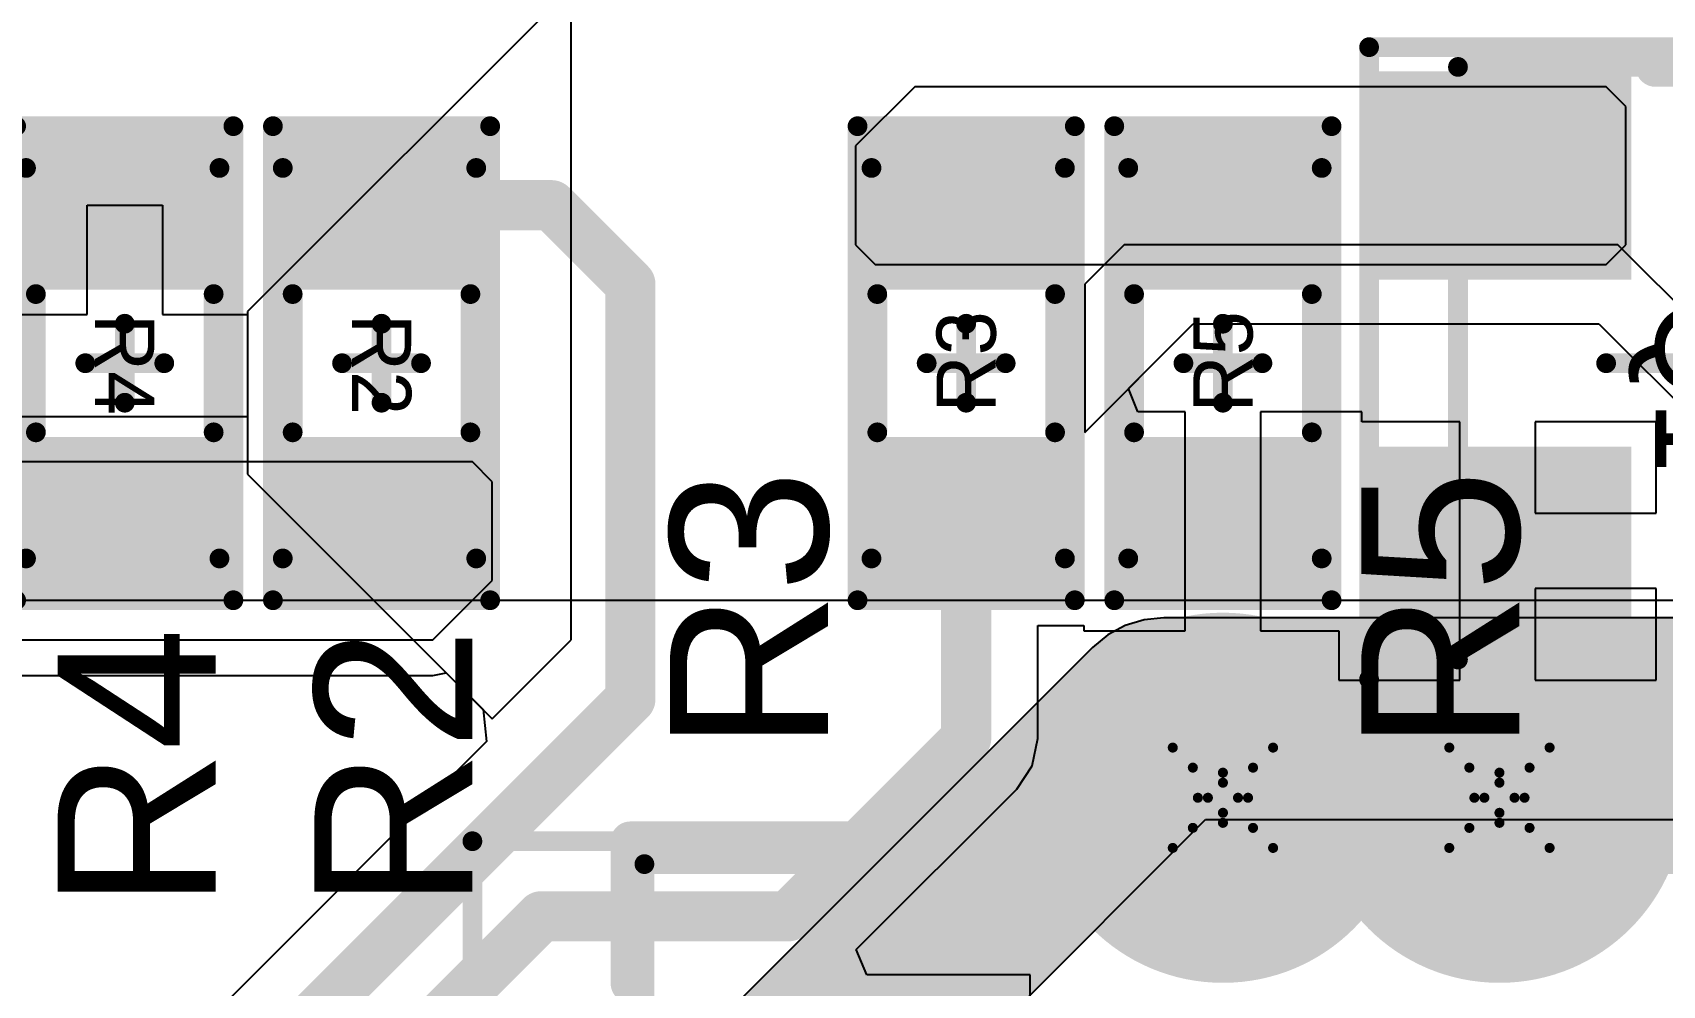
# Model space of a CAD drawing. Header units: millimetres. Extents: x -0.2 to 11.1, y -5.4 to 4.7.
# Drawn here: x 2.0934 to 2.4183, y 2.2972 to 2.4872 of the extents above; entities that cross this region are included whole.
import ezdxf

# ---------------------------------------------------------------- set-up
doc = ezdxf.new("R2010")
doc.units = ezdxf.units.MM
doc.header["$MEASUREMENT"] = 0
for name, color, linetype in [('BottomLayer', 5, 'Continuous'), ('DrillDrawing', 1, 'Continuous'), ('InternalPlane1', 76, 'Continuous'), ('InternalPlane2', 16, 'Continuous'), ('Mechanical1', 6, 'Continuous'), ('Mechanical3', 76, 'Continuous'), ('Mechanical5', 56, 'Continuous'), ('TopLayer', 1, 'Continuous'), ('TopOverlay', 2, 'Continuous'), ('TopPaste', 8, 'Continuous'), ('TopSolder', 216, 'Continuous'), ('ViaHoleLayer', 16, 'Continuous')]:
    doc.layers.add(name, color=color, linetype=linetype)
doc.styles.add('Arial', font='arial.ttf', dxfattribs={"height": 0.2})

# ---------------------------------------------------------------- blocks, each defined once
blk = doc.blocks.new('R0603_51')
at = {"layer": 'TopLayer'}
for points in [[(-0.0196889, -0.01771655), (-0.0433109, -0.01771655), (-0.0433109, 0.01771655), (-0.0196889, 0.01771655)], [(0.0196891, 0.01771655), (0.0433111, 0.01771655), (0.0433111, -0.01771655), (0.0196891, -0.01771655)]]:
    blk.add_hatch(color=1, dxfattribs=at).paths.add_polyline_path(points)
at = {"layer": 'TopPaste'}
for points in [[(-0.0146889, -0.02271655), (-0.0483109, -0.02271655), (-0.0483109, 0.02271655), (-0.0146889, 0.02271655)], [(0.0146891, 0.02271655), (0.0483111, 0.02271655), (0.0483111, -0.02271655), (0.0146891, -0.02271655)]]:
    blk.add_hatch(color=8, dxfattribs=at).paths.add_polyline_path(points)
at = {"layer": 'TopSolder'}
for points in [[(-0.0177204, -0.01968505), (-0.0452794, -0.01968505), (-0.0452794, 0.01968505), (-0.0177204, 0.01968505)], [(0.0177206, 0.01968505), (0.0452796, 0.01968505), (0.0452796, -0.01968505), (0.0177206, -0.01968505)]]:
    blk.add_hatch(color=216, dxfattribs=at).paths.add_polyline_path(points)
at = {"layer": 'Mechanical1', "const_width": 0.003937}
for points in [[(-0.0389172, 0.0188754), (0.0389172, 0.0188754)], [(-0.0389172, 0.0188754), (-0.0389172, -0.019685)], [(0.0389172, 0.0188754), (0.0389172, -0.019685)], [(-0.0389172, -0.019685), (0.0389172, -0.019685)]]:
    blk.add_lwpolyline(points, dxfattribs=at)
at = {"layer": 'Mechanical1', "const_width": 0.0019685}
for points in [[(-0.0399014, 0.0188754, 1), (-0.037933, 0.0188754, 1)], [(-0.0399014, 0.0188754, 1), (-0.037933, 0.0188754, 1)], [(0.037933, 0.0188754, 1), (0.0399014, 0.0188754, 1)], [(0.037933, 0.0188754, 1), (0.0399014, 0.0188754, 1)], [(-0.0399014, -0.019685, 1), (-0.037933, -0.019685, 1)], [(-0.0399014, -0.019685, 1), (-0.037933, -0.019685, 1)], [(0.037933, -0.019685, 1), (0.0399014, -0.019685, 1)], [(0.037933, -0.019685, 1), (0.0399014, -0.019685, 1)]]:
    blk.add_lwpolyline(points, format="xyb", close=True, dxfattribs=at)
at = {"layer": 'Mechanical3', "const_width": 0.003937}
for points in [[(-0.0472441, 0.0216535), (-0.0472441, -0.0216535)], [(-0.0472441, 0.0216535), (0.0472441, 0.0216535)], [(0.0472441, 0.0216535), (0.0472441, -0.0216535)], [(0, 0.007874), (0, -0.007874)], [(-0.007874, 0), (0.007874, 0)], [(-0.0472441, -0.0216535), (0.0472441, -0.0216535)]]:
    blk.add_lwpolyline(points, dxfattribs=at)
at = {"layer": 'Mechanical3', "const_width": 0.0019685}
for points in [[(-0.0482283, 0.0216535, 1), (-0.0462599, 0.0216535, 1)], [(-0.0482283, 0.0216535, 1), (-0.0462599, 0.0216535, 1)], [(0.0462599, 0.0216535, 1), (0.0482283, 0.0216535, 1)], [(0.0462599, 0.0216535, 1), (0.0482283, 0.0216535, 1)], [(-0.0009842, 0.007874, 1), (0.0009842, 0.007874, 1)], [(-0.0088582, 0, 1), (-0.0068898, 0, 1)], [(0.0068898, 0, 1), (0.0088582, 0, 1)], [(-0.0009842, -0.007874, 1), (0.0009842, -0.007874, 1)], [(-0.0482283, -0.0216535, 1), (-0.0462599, -0.0216535, 1)], [(-0.0482283, -0.0216535, 1), (-0.0462599, -0.0216535, 1)], [(0.0462599, -0.0216535, 1), (0.0482283, -0.0216535, 1)], [(0.0462599, -0.0216535, 1), (0.0482283, -0.0216535, 1)]]:
    blk.add_lwpolyline(points, format="xyb", close=True, dxfattribs=at)
at = {"layer": 'Mechanical5', "const_width": 0.003937}
for points in [[(-0.0472441, 0.0216535), (-0.0472441, -0.0216535)], [(-0.0472441, 0.0216535), (0.0472441, 0.0216535)], [(0.0472441, 0.0216535), (0.0472441, -0.0216535)], [(-0.0472441, -0.0216535), (0.0472441, -0.0216535)]]:
    blk.add_lwpolyline(points, dxfattribs=at)
at = {"layer": 'Mechanical5', "const_width": 0.0019685}
for points in [[(-0.0482283, 0.0216535, 1), (-0.0462599, 0.0216535, 1)], [(-0.0482283, 0.0216535, 1), (-0.0462599, 0.0216535, 1)], [(0.0462599, 0.0216535, 1), (0.0482283, 0.0216535, 1)], [(0.0462599, 0.0216535, 1), (0.0482283, 0.0216535, 1)], [(-0.0482283, -0.0216535, 1), (-0.0462599, -0.0216535, 1)], [(-0.0482283, -0.0216535, 1), (-0.0462599, -0.0216535, 1)], [(0.0462599, -0.0216535, 1), (0.0482283, -0.0216535, 1)], [(0.0462599, -0.0216535, 1), (0.0482283, -0.0216535, 1)]]:
    blk.add_lwpolyline(points, format="xyb", close=True, dxfattribs=at)
at = {"layer": 'TopOverlay', "const_width": 0.003937}
for points in [[(-0.0137795, 0.0177165), (0.0137795, 0.0177165)], [(-0.0137795, -0.0177165), (0.0137795, -0.0177165)]]:
    blk.add_lwpolyline(points, dxfattribs=at)
at = {"layer": 'TopOverlay', "const_width": 0.0019685}
for points in [[(-0.0147637, 0.0177165, 1), (-0.0127953, 0.0177165, 1)], [(0.0127953, 0.0177165, 1), (0.0147637, 0.0177165, 1)], [(-0.0147637, -0.0177165, 1), (-0.0127953, -0.0177165, 1)], [(0.0127953, -0.0177165, 1), (0.0147637, -0.0177165, 1)]]:
    blk.add_lwpolyline(points, format="xyb", close=True, dxfattribs=at)
at = {"layer": 'Mechanical5'}
blk.add_text('R5', height=0.011811, dxfattribs=at).set_placement((-0.0098395, -0.0059035))
blk = doc.blocks.new('R0603_52')
at = {"layer": 'TopLayer'}
for points in [[(-0.0196889, -0.01771655), (-0.0433109, -0.01771655), (-0.0433109, 0.01771655), (-0.0196889, 0.01771655)], [(0.0196891, 0.01771655), (0.0433111, 0.01771655), (0.0433111, -0.01771655), (0.0196891, -0.01771655)]]:
    blk.add_hatch(color=1, dxfattribs=at).paths.add_polyline_path(points)
at = {"layer": 'TopPaste'}
for points in [[(-0.0146889, -0.02271655), (-0.0483109, -0.02271655), (-0.0483109, 0.02271655), (-0.0146889, 0.02271655)], [(0.0146891, 0.02271655), (0.0483111, 0.02271655), (0.0483111, -0.02271655), (0.0146891, -0.02271655)]]:
    blk.add_hatch(color=8, dxfattribs=at).paths.add_polyline_path(points)
at = {"layer": 'TopSolder'}
for points in [[(-0.0177204, -0.01968505), (-0.0452794, -0.01968505), (-0.0452794, 0.01968505), (-0.0177204, 0.01968505)], [(0.0177206, 0.01968505), (0.0452796, 0.01968505), (0.0452796, -0.01968505), (0.0177206, -0.01968505)]]:
    blk.add_hatch(color=216, dxfattribs=at).paths.add_polyline_path(points)
at = {"layer": 'Mechanical1', "const_width": 0.003937}
for points in [[(0.0389172, 0.0188754), (-0.0389172, 0.0188754)], [(-0.0389172, -0.019685), (-0.0389172, 0.0188754)], [(0.0389172, -0.019685), (0.0389172, 0.0188754)], [(0.0389172, -0.019685), (-0.0389172, -0.019685)]]:
    blk.add_lwpolyline(points, dxfattribs=at)
at = {"layer": 'Mechanical1', "const_width": 0.0019685}
for points in [[(-0.0399014, 0.0188754, 1), (-0.037933, 0.0188754, 1)], [(-0.0399014, 0.0188754, 1), (-0.037933, 0.0188754, 1)], [(0.037933, 0.0188754, 1), (0.0399014, 0.0188754, 1)], [(0.037933, 0.0188754, 1), (0.0399014, 0.0188754, 1)], [(-0.0399014, -0.019685, 1), (-0.037933, -0.019685, 1)], [(-0.0399014, -0.019685, 1), (-0.037933, -0.019685, 1)], [(0.037933, -0.019685, 1), (0.0399014, -0.019685, 1)], [(0.037933, -0.019685, 1), (0.0399014, -0.019685, 1)]]:
    blk.add_lwpolyline(points, format="xyb", close=True, dxfattribs=at)
at = {"layer": 'Mechanical3', "const_width": 0.003937}
for points in [[(-0.0472441, -0.0216535), (-0.0472441, 0.0216535)], [(0.0472441, 0.0216535), (-0.0472441, 0.0216535)], [(0.0472441, -0.0216535), (0.0472441, 0.0216535)], [(0, -0.007874), (0, 0.007874)], [(0.007874, 0), (-0.007874, 0)], [(0.0472441, -0.0216535), (-0.0472441, -0.0216535)]]:
    blk.add_lwpolyline(points, dxfattribs=at)
at = {"layer": 'Mechanical3', "const_width": 0.0019685}
for points in [[(-0.0482283, 0.0216535, 1), (-0.0462599, 0.0216535, 1)], [(-0.0482283, 0.0216535, 1), (-0.0462599, 0.0216535, 1)], [(0.0462599, 0.0216535, 1), (0.0482283, 0.0216535, 1)], [(0.0462599, 0.0216535, 1), (0.0482283, 0.0216535, 1)], [(-0.0009842, 0.007874, 1), (0.0009842, 0.007874, 1)], [(-0.0088582, 0, 1), (-0.0068898, 0, 1)], [(0.0068898, 0, 1), (0.0088582, 0, 1)], [(-0.0009842, -0.007874, 1), (0.0009842, -0.007874, 1)], [(-0.0482283, -0.0216535, 1), (-0.0462599, -0.0216535, 1)], [(-0.0482283, -0.0216535, 1), (-0.0462599, -0.0216535, 1)], [(0.0462599, -0.0216535, 1), (0.0482283, -0.0216535, 1)], [(0.0462599, -0.0216535, 1), (0.0482283, -0.0216535, 1)]]:
    blk.add_lwpolyline(points, format="xyb", close=True, dxfattribs=at)
at = {"layer": 'Mechanical5', "const_width": 0.003937}
for points in [[(-0.0472441, -0.0216535), (-0.0472441, 0.0216535)], [(0.0472441, 0.0216535), (-0.0472441, 0.0216535)], [(0.0472441, -0.0216535), (0.0472441, 0.0216535)], [(0.0472441, -0.0216535), (-0.0472441, -0.0216535)]]:
    blk.add_lwpolyline(points, dxfattribs=at)
at = {"layer": 'Mechanical5', "const_width": 0.0019685}
for points in [[(-0.0482283, 0.0216535, 1), (-0.0462599, 0.0216535, 1)], [(-0.0482283, 0.0216535, 1), (-0.0462599, 0.0216535, 1)], [(0.0462599, 0.0216535, 1), (0.0482283, 0.0216535, 1)], [(0.0462599, 0.0216535, 1), (0.0482283, 0.0216535, 1)], [(-0.0482283, -0.0216535, 1), (-0.0462599, -0.0216535, 1)], [(-0.0482283, -0.0216535, 1), (-0.0462599, -0.0216535, 1)], [(0.0462599, -0.0216535, 1), (0.0482283, -0.0216535, 1)], [(0.0462599, -0.0216535, 1), (0.0482283, -0.0216535, 1)]]:
    blk.add_lwpolyline(points, format="xyb", close=True, dxfattribs=at)
at = {"layer": 'TopOverlay', "const_width": 0.003937}
for points in [[(0.0137795, 0.0177165), (-0.0137795, 0.0177165)], [(0.0137795, -0.0177165), (-0.0137795, -0.0177165)]]:
    blk.add_lwpolyline(points, dxfattribs=at)
at = {"layer": 'TopOverlay', "const_width": 0.0019685}
for points in [[(-0.0147637, 0.0177165, 1), (-0.0127953, 0.0177165, 1)], [(0.0127953, 0.0177165, 1), (0.0147637, 0.0177165, 1)], [(-0.0147637, -0.0177165, 1), (-0.0127953, -0.0177165, 1)], [(0.0127953, -0.0177165, 1), (0.0147637, -0.0177165, 1)]]:
    blk.add_lwpolyline(points, format="xyb", close=True, dxfattribs=at)
at = {"layer": 'Mechanical5'}
blk.add_text('R4', height=0.011811, dxfattribs=at).set_placement((-0.0098392, -0.0059032))
blk = doc.blocks.new('R0603_53')
at = {"layer": 'TopLayer'}
for points in [[(-0.0196889, -0.01771655), (-0.0433109, -0.01771655), (-0.0433109, 0.01771655), (-0.0196889, 0.01771655)], [(0.0196891, 0.01771655), (0.0433111, 0.01771655), (0.0433111, -0.01771655), (0.0196891, -0.01771655)]]:
    blk.add_hatch(color=1, dxfattribs=at).paths.add_polyline_path(points)
at = {"layer": 'TopPaste'}
for points in [[(-0.0146889, -0.02271655), (-0.0483109, -0.02271655), (-0.0483109, 0.02271655), (-0.0146889, 0.02271655)], [(0.0146891, 0.02271655), (0.0483111, 0.02271655), (0.0483111, -0.02271655), (0.0146891, -0.02271655)]]:
    blk.add_hatch(color=8, dxfattribs=at).paths.add_polyline_path(points)
at = {"layer": 'TopSolder'}
for points in [[(-0.0177204, -0.01968505), (-0.0452794, -0.01968505), (-0.0452794, 0.01968505), (-0.0177204, 0.01968505)], [(0.0177206, 0.01968505), (0.0452796, 0.01968505), (0.0452796, -0.01968505), (0.0177206, -0.01968505)]]:
    blk.add_hatch(color=216, dxfattribs=at).paths.add_polyline_path(points)
at = {"layer": 'Mechanical1', "const_width": 0.003937}
for points in [[(-0.0389172, 0.0188754), (0.0389172, 0.0188754)], [(-0.0389172, 0.0188754), (-0.0389172, -0.019685)], [(0.0389172, 0.0188754), (0.0389172, -0.019685)], [(-0.0389172, -0.019685), (0.0389172, -0.019685)]]:
    blk.add_lwpolyline(points, dxfattribs=at)
at = {"layer": 'Mechanical1', "const_width": 0.0019685}
for points in [[(-0.0399014, 0.0188754, 1), (-0.037933, 0.0188754, 1)], [(-0.0399014, 0.0188754, 1), (-0.037933, 0.0188754, 1)], [(0.037933, 0.0188754, 1), (0.0399014, 0.0188754, 1)], [(0.037933, 0.0188754, 1), (0.0399014, 0.0188754, 1)], [(-0.0399014, -0.019685, 1), (-0.037933, -0.019685, 1)], [(-0.0399014, -0.019685, 1), (-0.037933, -0.019685, 1)], [(0.037933, -0.019685, 1), (0.0399014, -0.019685, 1)], [(0.037933, -0.019685, 1), (0.0399014, -0.019685, 1)]]:
    blk.add_lwpolyline(points, format="xyb", close=True, dxfattribs=at)
at = {"layer": 'Mechanical3', "const_width": 0.003937}
for points in [[(-0.0472441, 0.0216535), (-0.0472441, -0.0216535)], [(-0.0472441, 0.0216535), (0.0472441, 0.0216535)], [(0.0472441, 0.0216535), (0.0472441, -0.0216535)], [(0, 0.007874), (0, -0.007874)], [(-0.007874, 0), (0.007874, 0)], [(-0.0472441, -0.0216535), (0.0472441, -0.0216535)]]:
    blk.add_lwpolyline(points, dxfattribs=at)
at = {"layer": 'Mechanical3', "const_width": 0.0019685}
for points in [[(-0.0482283, 0.0216535, 1), (-0.0462599, 0.0216535, 1)], [(-0.0482283, 0.0216535, 1), (-0.0462599, 0.0216535, 1)], [(0.0462599, 0.0216535, 1), (0.0482283, 0.0216535, 1)], [(0.0462599, 0.0216535, 1), (0.0482283, 0.0216535, 1)], [(-0.0009842, 0.007874, 1), (0.0009842, 0.007874, 1)], [(-0.0088582, 0, 1), (-0.0068898, 0, 1)], [(0.0068898, 0, 1), (0.0088582, 0, 1)], [(-0.0009842, -0.007874, 1), (0.0009842, -0.007874, 1)], [(-0.0482283, -0.0216535, 1), (-0.0462599, -0.0216535, 1)], [(-0.0482283, -0.0216535, 1), (-0.0462599, -0.0216535, 1)], [(0.0462599, -0.0216535, 1), (0.0482283, -0.0216535, 1)], [(0.0462599, -0.0216535, 1), (0.0482283, -0.0216535, 1)]]:
    blk.add_lwpolyline(points, format="xyb", close=True, dxfattribs=at)
at = {"layer": 'Mechanical5', "const_width": 0.003937}
for points in [[(-0.0472441, 0.0216535), (-0.0472441, -0.0216535)], [(-0.0472441, 0.0216535), (0.0472441, 0.0216535)], [(0.0472441, 0.0216535), (0.0472441, -0.0216535)], [(-0.0472441, -0.0216535), (0.0472441, -0.0216535)]]:
    blk.add_lwpolyline(points, dxfattribs=at)
at = {"layer": 'Mechanical5', "const_width": 0.0019685}
for points in [[(-0.0482283, 0.0216535, 1), (-0.0462599, 0.0216535, 1)], [(-0.0482283, 0.0216535, 1), (-0.0462599, 0.0216535, 1)], [(0.0462599, 0.0216535, 1), (0.0482283, 0.0216535, 1)], [(0.0462599, 0.0216535, 1), (0.0482283, 0.0216535, 1)], [(-0.0482283, -0.0216535, 1), (-0.0462599, -0.0216535, 1)], [(-0.0482283, -0.0216535, 1), (-0.0462599, -0.0216535, 1)], [(0.0462599, -0.0216535, 1), (0.0482283, -0.0216535, 1)], [(0.0462599, -0.0216535, 1), (0.0482283, -0.0216535, 1)]]:
    blk.add_lwpolyline(points, format="xyb", close=True, dxfattribs=at)
at = {"layer": 'TopOverlay', "const_width": 0.003937}
for points in [[(-0.0137795, 0.0177165), (0.0137795, 0.0177165)], [(-0.0137795, -0.0177165), (0.0137795, -0.0177165)]]:
    blk.add_lwpolyline(points, dxfattribs=at)
at = {"layer": 'TopOverlay', "const_width": 0.0019685}
for points in [[(-0.0147637, 0.0177165, 1), (-0.0127953, 0.0177165, 1)], [(0.0127953, 0.0177165, 1), (0.0147637, 0.0177165, 1)], [(-0.0147637, -0.0177165, 1), (-0.0127953, -0.0177165, 1)], [(0.0127953, -0.0177165, 1), (0.0147637, -0.0177165, 1)]]:
    blk.add_lwpolyline(points, format="xyb", close=True, dxfattribs=at)
at = {"layer": 'Mechanical5'}
blk.add_text('R3', height=0.011811, dxfattribs=at).set_placement((-0.0098394, -0.0059034))
blk = doc.blocks.new('R0603_54')
at = {"layer": 'TopLayer'}
for points in [[(-0.0196889, -0.01771655), (-0.0433109, -0.01771655), (-0.0433109, 0.01771655), (-0.0196889, 0.01771655)], [(0.0196891, 0.01771655), (0.0433111, 0.01771655), (0.0433111, -0.01771655), (0.0196891, -0.01771655)]]:
    blk.add_hatch(color=1, dxfattribs=at).paths.add_polyline_path(points)
at = {"layer": 'TopPaste'}
for points in [[(-0.0146889, -0.02271655), (-0.0483109, -0.02271655), (-0.0483109, 0.02271655), (-0.0146889, 0.02271655)], [(0.0146891, 0.02271655), (0.0483111, 0.02271655), (0.0483111, -0.02271655), (0.0146891, -0.02271655)]]:
    blk.add_hatch(color=8, dxfattribs=at).paths.add_polyline_path(points)
at = {"layer": 'TopSolder'}
for points in [[(-0.0177204, -0.01968505), (-0.0452794, -0.01968505), (-0.0452794, 0.01968505), (-0.0177204, 0.01968505)], [(0.0177206, 0.01968505), (0.0452796, 0.01968505), (0.0452796, -0.01968505), (0.0177206, -0.01968505)]]:
    blk.add_hatch(color=216, dxfattribs=at).paths.add_polyline_path(points)
at = {"layer": 'Mechanical1', "const_width": 0.003937}
for points in [[(0.0389172, 0.0188754), (-0.0389172, 0.0188754)], [(-0.0389172, -0.019685), (-0.0389172, 0.0188754)], [(0.0389172, -0.019685), (0.0389172, 0.0188754)], [(0.0389172, -0.019685), (-0.0389172, -0.019685)]]:
    blk.add_lwpolyline(points, dxfattribs=at)
at = {"layer": 'Mechanical1', "const_width": 0.0019685}
for points in [[(-0.0399014, 0.0188754, 1), (-0.037933, 0.0188754, 1)], [(-0.0399014, 0.0188754, 1), (-0.037933, 0.0188754, 1)], [(0.037933, 0.0188754, 1), (0.0399014, 0.0188754, 1)], [(0.037933, 0.0188754, 1), (0.0399014, 0.0188754, 1)], [(-0.0399014, -0.019685, 1), (-0.037933, -0.019685, 1)], [(-0.0399014, -0.019685, 1), (-0.037933, -0.019685, 1)], [(0.037933, -0.019685, 1), (0.0399014, -0.019685, 1)], [(0.037933, -0.019685, 1), (0.0399014, -0.019685, 1)]]:
    blk.add_lwpolyline(points, format="xyb", close=True, dxfattribs=at)
at = {"layer": 'Mechanical3', "const_width": 0.003937}
for points in [[(-0.0472441, -0.0216535), (-0.0472441, 0.0216535)], [(0.0472441, 0.0216535), (-0.0472441, 0.0216535)], [(0.0472441, -0.0216535), (0.0472441, 0.0216535)], [(0, -0.007874), (0, 0.007874)], [(0.007874, 0), (-0.007874, 0)], [(0.0472441, -0.0216535), (-0.0472441, -0.0216535)]]:
    blk.add_lwpolyline(points, dxfattribs=at)
at = {"layer": 'Mechanical3', "const_width": 0.0019685}
for points in [[(-0.0482283, 0.0216535, 1), (-0.0462599, 0.0216535, 1)], [(-0.0482283, 0.0216535, 1), (-0.0462599, 0.0216535, 1)], [(0.0462599, 0.0216535, 1), (0.0482283, 0.0216535, 1)], [(0.0462599, 0.0216535, 1), (0.0482283, 0.0216535, 1)], [(-0.0009842, 0.007874, 1), (0.0009842, 0.007874, 1)], [(-0.0088582, 0, 1), (-0.0068898, 0, 1)], [(0.0068898, 0, 1), (0.0088582, 0, 1)], [(-0.0009842, -0.007874, 1), (0.0009842, -0.007874, 1)], [(-0.0482283, -0.0216535, 1), (-0.0462599, -0.0216535, 1)], [(-0.0482283, -0.0216535, 1), (-0.0462599, -0.0216535, 1)], [(0.0462599, -0.0216535, 1), (0.0482283, -0.0216535, 1)], [(0.0462599, -0.0216535, 1), (0.0482283, -0.0216535, 1)]]:
    blk.add_lwpolyline(points, format="xyb", close=True, dxfattribs=at)
at = {"layer": 'Mechanical5', "const_width": 0.003937}
for points in [[(-0.0472441, -0.0216535), (-0.0472441, 0.0216535)], [(0.0472441, 0.0216535), (-0.0472441, 0.0216535)], [(0.0472441, -0.0216535), (0.0472441, 0.0216535)], [(0.0472441, -0.0216535), (-0.0472441, -0.0216535)]]:
    blk.add_lwpolyline(points, dxfattribs=at)
at = {"layer": 'Mechanical5', "const_width": 0.0019685}
for points in [[(-0.0482283, 0.0216535, 1), (-0.0462599, 0.0216535, 1)], [(-0.0482283, 0.0216535, 1), (-0.0462599, 0.0216535, 1)], [(0.0462599, 0.0216535, 1), (0.0482283, 0.0216535, 1)], [(0.0462599, 0.0216535, 1), (0.0482283, 0.0216535, 1)], [(-0.0482283, -0.0216535, 1), (-0.0462599, -0.0216535, 1)], [(-0.0482283, -0.0216535, 1), (-0.0462599, -0.0216535, 1)], [(0.0462599, -0.0216535, 1), (0.0482283, -0.0216535, 1)], [(0.0462599, -0.0216535, 1), (0.0482283, -0.0216535, 1)]]:
    blk.add_lwpolyline(points, format="xyb", close=True, dxfattribs=at)
at = {"layer": 'TopOverlay', "const_width": 0.003937}
for points in [[(0.0137795, 0.0177165), (-0.0137795, 0.0177165)], [(0.0137795, -0.0177165), (-0.0137795, -0.0177165)]]:
    blk.add_lwpolyline(points, dxfattribs=at)
at = {"layer": 'TopOverlay', "const_width": 0.0019685}
for points in [[(-0.0147637, 0.0177165, 1), (-0.0127953, 0.0177165, 1)], [(0.0127953, 0.0177165, 1), (0.0147637, 0.0177165, 1)], [(-0.0147637, -0.0177165, 1), (-0.0127953, -0.0177165, 1)], [(0.0127953, -0.0177165, 1), (0.0147637, -0.0177165, 1)]]:
    blk.add_lwpolyline(points, format="xyb", close=True, dxfattribs=at)
at = {"layer": 'Mechanical5'}
blk.add_text('R2', height=0.011811, dxfattribs=at).set_placement((-0.0098391, -0.0059033))
blk = doc.blocks.new('SOT_23F_60')
at = {"layer": 'TopLayer'}
for points in [[(-0.01574805, 0.06299215), (0.01574805, 0.06299215), (0.01574805, 0.01968505), (-0.01574805, 0.01968505)], [(-0.05314955, -0.01968505), (-0.02165345, -0.01968505), (-0.02165345, -0.06299215), (-0.05314955, -0.06299215)], [(0.02165355, -0.01968505), (0.05314965, -0.01968505), (0.05314965, -0.06299215), (0.02165355, -0.06299215)]]:
    blk.add_hatch(color=1, dxfattribs=at).paths.add_polyline_path(points)
at = {"layer": 'TopPaste'}
for points in [[(-0.02074805, 0.06799215), (0.02074805, 0.06799215), (0.02074805, 0.01468505), (-0.02074805, 0.01468505)], [(-0.05814955, -0.01468505), (-0.01665345, -0.01468505), (-0.01665345, -0.06799215), (-0.05814955, -0.06799215)], [(0.01665355, -0.01468505), (0.05814965, -0.01468505), (0.05814965, -0.06799215), (0.01665355, -0.06799215)]]:
    blk.add_hatch(color=8, dxfattribs=at).paths.add_polyline_path(points)
at = {"layer": 'TopSolder'}
for points in [[(-0.01771655, 0.06496065), (0.01771655, 0.06496065), (0.01771655, 0.01771655), (-0.01771655, 0.01771655)], [(-0.05511805, -0.01771655), (-0.01968495, -0.01771655), (-0.01968495, -0.06496065), (-0.05511805, -0.06496065)], [(0.01968505, -0.01771655), (0.05511815, -0.01771655), (0.05511815, -0.06496065), (0.01968505, -0.06496065)]]:
    blk.add_hatch(color=216, dxfattribs=at).paths.add_polyline_path(points)
at = {"layer": 'Mechanical1', "const_width": 0.003937}
for points in [[(-0.0590551, -0.0492126), (-0.0590551, 0.0492126)], [(0.0590551, 0.0492126), (-0.0590551, 0.0492126)], [(0.0590551, -0.0492126), (0.0590551, 0.0492126)], [(0.0590551, -0.0492126), (-0.0590551, -0.0492126)]]:
    blk.add_lwpolyline(points, dxfattribs=at)
at = {"layer": 'Mechanical1', "const_width": 0.0019685}
for points in [[(-0.0600393, 0.0492126, 1), (-0.0580709, 0.0492126, 1)], [(-0.0600393, 0.0492126, 1), (-0.0580709, 0.0492126, 1)], [(0.0580709, 0.0492126, 1), (0.0600393, 0.0492126, 1)], [(0.0580709, 0.0492126, 1), (0.0600393, 0.0492126, 1)], [(-0.0600393, -0.0492126, 1), (-0.0580709, -0.0492126, 1)], [(-0.0600393, -0.0492126, 1), (-0.0580709, -0.0492126, 1)], [(0.0580709, -0.0492126, 1), (0.0600393, -0.0492126, 1)], [(0.0580709, -0.0492126, 1), (0.0600393, -0.0492126, 1)]]:
    blk.add_lwpolyline(points, format="xyb", close=True, dxfattribs=at)
at = {"layer": 'Mechanical3', "const_width": 0.003937}
for points in [[(-0.0629921, -0.0669291), (-0.0629921, 0.0669291)], [(0.0629921, 0.0669291), (-0.0629921, 0.0669291)], [(0.0629921, -0.0669291), (0.0629921, 0.0669291)], [(0, -0.019685), (0, 0.019685)], [(0.019685, 0), (-0.019685, 0)], [(0.0629921, -0.0669291), (-0.0629921, -0.0669291)]]:
    blk.add_lwpolyline(points, dxfattribs=at)
at = {"layer": 'Mechanical3', "const_width": 0.0019685}
for points in [[(-0.0639763, 0.0669291, 1), (-0.0620079, 0.0669291, 1)], [(-0.0639763, 0.0669291, 1), (-0.0620079, 0.0669291, 1)], [(0.0620079, 0.0669291, 1), (0.0639763, 0.0669291, 1)], [(0.0620079, 0.0669291, 1), (0.0639763, 0.0669291, 1)], [(-0.0009842, 0.019685, 1), (0.0009842, 0.019685, 1)], [(-0.0206692, 0, 1), (-0.0187008, 0, 1)], [(0.0187008, 0, 1), (0.0206692, 0, 1)], [(-0.0009842, -0.019685, 1), (0.0009842, -0.019685, 1)], [(-0.0639763, -0.0669291, 1), (-0.0620079, -0.0669291, 1)], [(-0.0639763, -0.0669291, 1), (-0.0620079, -0.0669291, 1)], [(0.0620079, -0.0669291, 1), (0.0639763, -0.0669291, 1)], [(0.0620079, -0.0669291, 1), (0.0639763, -0.0669291, 1)]]:
    blk.add_lwpolyline(points, format="xyb", close=True, dxfattribs=at)
at = {"layer": 'Mechanical5', "const_width": 0.003937}
for points in [[(-0.0629921, -0.0669291), (-0.0629921, 0.0669291)], [(0.0629921, 0.0669291), (-0.0629921, 0.0669291)], [(0.0629921, -0.0669291), (0.0629921, 0.0669291)], [(0.0629921, -0.0669291), (-0.0629921, -0.0669291)]]:
    blk.add_lwpolyline(points, dxfattribs=at)
at = {"layer": 'Mechanical5', "const_width": 0.0019685}
for points in [[(-0.0639763, 0.0669291, 1), (-0.0620079, 0.0669291, 1)], [(-0.0639763, 0.0669291, 1), (-0.0620079, 0.0669291, 1)], [(0.0620079, 0.0669291, 1), (0.0639763, 0.0669291, 1)], [(0.0620079, 0.0669291, 1), (0.0639763, 0.0669291, 1)], [(-0.0639763, -0.0669291, 1), (-0.0620079, -0.0669291, 1)], [(-0.0639763, -0.0669291, 1), (-0.0620079, -0.0669291, 1)], [(0.0620079, -0.0669291, 1), (0.0639763, -0.0669291, 1)], [(0.0620079, -0.0669291, 1), (0.0639763, -0.0669291, 1)]]:
    blk.add_lwpolyline(points, format="xyb", close=True, dxfattribs=at)
at = {"layer": 'TopOverlay', "const_width": 0.007874}
for points in [[(-0.0216535, 0.0277664), (-0.0590272, 0.0277664)], [(-0.0590272, -0.0098425), (-0.0590272, 0.0277664)], [(0.0590272, 0.0277664), (0.0216535, 0.0277664)], [(0.0590272, -0.0098425), (0.0590272, 0.0277664)]]:
    blk.add_lwpolyline(points, dxfattribs=at)
at = {"layer": 'TopOverlay', "const_width": 0.003937}
for points in [[(-0.0609957, 0.0277664, 1), (-0.0570587, 0.0277664, 1)], [(-0.0609957, 0.0277664, 1), (-0.0570587, 0.0277664, 1)], [(-0.023622, 0.0277664, 1), (-0.019685, 0.0277664, 1)], [(0.019685, 0.0277664, 1), (0.023622, 0.0277664, 1)], [(0.0570587, 0.0277664, 1), (0.0609957, 0.0277664, 1)], [(0.0570587, 0.0277664, 1), (0.0609957, 0.0277664, 1)], [(-0.0609957, -0.0098425, 1), (-0.0570587, -0.0098425, 1)], [(0.0570587, -0.0098425, 1), (0.0609957, -0.0098425, 1)]]:
    blk.add_lwpolyline(points, format="xyb", close=True, dxfattribs=at)
at = {"layer": 'Mechanical5'}
blk.add_text('Q1', height=0.019685, dxfattribs=at).set_placement((-0.0131189, -0.0098393))
blk = doc.blocks.new('HEADER_2_54MM_1X5___H_SMD_65')
at = {"layer": 'Mechanical1', "const_width": 0.003937}
for points in [[(-0.26, 0.0208268), (0.26, 0.0208268)], [(0.26, 0.0208268), (0.26, -0.4491732)]]:
    blk.add_lwpolyline(points, dxfattribs=at)
at = {"layer": 'Mechanical1', "const_width": 0.0019685}
blk.add_lwpolyline([(0.2590158, 0.0208268, 1), (0.2609842, 0.0208268, 1)], format="xyb", close=True, dxfattribs=at)
blk.add_lwpolyline([(0.2590158, 0.0208268, 1), (0.2609842, 0.0208268, 1)], format="xyb", close=True, dxfattribs=at)
at = {"layer": 'Mechanical3', "const_width": 0.003937}
for points in [[(-0.2629921, 0.0551181), (0.2645669, 0.0551181)], [(0.2645669, 0.0551181), (0.2645669, -0.4566929)]]:
    blk.add_lwpolyline(points, dxfattribs=at)
at = {"layer": 'Mechanical3', "const_width": 0.0019685}
blk.add_lwpolyline([(0.2635827, 0.0551181, 1), (0.2655511, 0.0551181, 1)], format="xyb", close=True, dxfattribs=at)
blk.add_lwpolyline([(0.2635827, 0.0551181, 1), (0.2655511, 0.0551181, 1)], format="xyb", close=True, dxfattribs=at)
at = {"layer": 'Mechanical5', "const_width": 0.003937}
for points in [[(-0.2629921, 0.0551181), (0.2645669, 0.0551181)], [(0.2645669, 0.0551181), (0.2645669, -0.4566929)]]:
    blk.add_lwpolyline(points, dxfattribs=at)
at = {"layer": 'Mechanical5', "const_width": 0.0019685}
blk.add_lwpolyline([(0.2635827, 0.0551181, 1), (0.2655511, 0.0551181, 1)], format="xyb", close=True, dxfattribs=at)
blk.add_lwpolyline([(0.2635827, 0.0551181, 1), (0.2655511, 0.0551181, 1)], format="xyb", close=True, dxfattribs=at)
at = {"layer": 'TopOverlay', "const_width": 0.007874}
for points in [[(0.2362205, 0.023622), (0.2645669, 0.023622)], [(0.2645669, 0.023622), (0.2645669, -0.4566929)]]:
    blk.add_lwpolyline(points, dxfattribs=at)
at = {"layer": 'TopOverlay', "const_width": 0.003937}
for points in [[(0.234252, 0.023622, 1), (0.238189, 0.023622, 1)], [(0.2625984, 0.023622, 1), (0.2665354, 0.023622, 1)], [(0.2625984, 0.023622, 1), (0.2665354, 0.023622, 1)]]:
    blk.add_lwpolyline(points, format="xyb", close=True, dxfattribs=at)

msp = doc.modelspace()

# ---------------------------------------------------------------- hatches: boundary and pattern name
at = {"layer": 'BottomLayer'}
h = msp.add_hatch(color=5, dxfattribs=at)
edge = h.paths.add_edge_path()
edge.add_arc((2.3307087, 2.3346457), 0.011811, 0, 360)
h = msp.add_hatch(color=5, dxfattribs=at)
edge = h.paths.add_edge_path()
edge.add_arc((2.3858268, 2.3346457), 0.011811, 0, 360)
at = {"layer": 'InternalPlane2'}
h = msp.add_hatch(color=16, dxfattribs=at)
edge = h.paths.add_edge_path()
edge.add_arc((2.3307087, 2.3346457), 0.0368897, 0, 360)
h = msp.add_hatch(color=16, dxfattribs=at)
edge = h.paths.add_edge_path()
edge.add_arc((2.3858268, 2.3346457), 0.0368897, 0, 360)
at = {"layer": 'TopLayer'}
h = msp.add_hatch(color=1, dxfattribs=at)
edge = h.paths.add_edge_path()
edge.add_arc((2.3307087, 2.3346457), 0.011811, 0, 360)
h = msp.add_hatch(color=1, dxfattribs=at)
edge = h.paths.add_edge_path()
edge.add_arc((2.3858268, 2.3346457), 0.011811, 0, 360)
at = {"layer": 'ViaHoleLayer'}
h = msp.add_hatch(color=16, dxfattribs=at)
edge = h.paths.add_edge_path()
edge.add_arc((2.3307087, 2.3346457), 0.0068897, 0, 360)
h = msp.add_hatch(color=16, dxfattribs=at)
edge = h.paths.add_edge_path()
edge.add_arc((2.3858268, 2.3346457), 0.0068897, 0, 360)

# ---------------------------------------------------------------- linework, layer by layer
at = {"layer": 'BottomLayer'}
msp.add_line((1.8464567, 2.3740157), (2.6417323, 2.3740157), dxfattribs=at)
at = {"layer": 'DrillDrawing', "const_width": 0.002}
for points in [[(2.3207087, 2.3446457), (2.3307087, 2.3396457)], [(2.3207087, 2.3446457), (2.3257087, 2.3346457)], [(2.3307087, 2.3396457), (2.3407087, 2.3446457)], [(2.3357087, 2.3346457), (2.3407087, 2.3446457)], [(2.3758268, 2.3446457), (2.3858268, 2.3396457)], [(2.3758268, 2.3446457), (2.3808268, 2.3346457)], [(2.3858268, 2.3396457), (2.3958268, 2.3446457)], [(2.3908268, 2.3346457), (2.3958268, 2.3446457)], [(2.3247087, 2.3406457), (2.3307087, 2.3376457)], [(2.3247087, 2.3406457), (2.3277087, 2.3346457)], [(2.3307087, 2.3376457), (2.3367087, 2.3406457)], [(2.3337087, 2.3346457), (2.3367087, 2.3406457)], [(2.3798268, 2.3406457), (2.3858268, 2.3376457)], [(2.3798268, 2.3406457), (2.3828268, 2.3346457)], [(2.3858268, 2.3376457), (2.3918268, 2.3406457)], [(2.3888268, 2.3346457), (2.3918268, 2.3406457)], [(2.3207087, 2.3246457), (2.3257087, 2.3346457)], [(2.3247087, 2.3286457), (2.3277087, 2.3346457)], [(2.3247087, 2.3286457), (2.3307087, 2.3316457)], [(2.3307087, 2.3316457), (2.3367087, 2.3286457)], [(2.3337087, 2.3346457), (2.3367087, 2.3286457)], [(2.3357087, 2.3346457), (2.3407087, 2.3246457)], [(2.3758268, 2.3246457), (2.3808268, 2.3346457)], [(2.3798268, 2.3286457), (2.3828268, 2.3346457)], [(2.3798268, 2.3286457), (2.3858268, 2.3316457)], [(2.3858268, 2.3316457), (2.3918268, 2.3286457)], [(2.3888268, 2.3346457), (2.3918268, 2.3286457)], [(2.3908268, 2.3346457), (2.3958268, 2.3246457)], [(2.3207087, 2.3246457), (2.3307087, 2.3296457)], [(2.3307087, 2.3296457), (2.3407087, 2.3246457)], [(2.3758268, 2.3246457), (2.3858268, 2.3296457)], [(2.3858268, 2.3296457), (2.3958268, 2.3246457)]]:
    msp.add_lwpolyline(points, dxfattribs=at)
at = {"layer": 'DrillDrawing', "const_width": 0.001}
for points in [[(2.3202087, 2.3446457, 1), (2.3212087, 2.3446457, 1)], [(2.3202087, 2.3446457, 1), (2.3212087, 2.3446457, 1)], [(2.3402087, 2.3446457, 1), (2.3412087, 2.3446457, 1)], [(2.3402087, 2.3446457, 1), (2.3412087, 2.3446457, 1)], [(2.3753268, 2.3446457, 1), (2.3763268, 2.3446457, 1)], [(2.3753268, 2.3446457, 1), (2.3763268, 2.3446457, 1)], [(2.3953268, 2.3446457, 1), (2.3963268, 2.3446457, 1)], [(2.3953268, 2.3446457, 1), (2.3963268, 2.3446457, 1)], [(2.3242087, 2.3406457, 1), (2.3252087, 2.3406457, 1)], [(2.3242087, 2.3406457, 1), (2.3252087, 2.3406457, 1)], [(2.3302087, 2.3396457, 1), (2.3312087, 2.3396457, 1)], [(2.3302087, 2.3396457, 1), (2.3312087, 2.3396457, 1)], [(2.3362087, 2.3406457, 1), (2.3372087, 2.3406457, 1)], [(2.3362087, 2.3406457, 1), (2.3372087, 2.3406457, 1)], [(2.3793268, 2.3406457, 1), (2.3803268, 2.3406457, 1)], [(2.3793268, 2.3406457, 1), (2.3803268, 2.3406457, 1)], [(2.3853268, 2.3396457, 1), (2.3863268, 2.3396457, 1)], [(2.3853268, 2.3396457, 1), (2.3863268, 2.3396457, 1)], [(2.3913268, 2.3406457, 1), (2.3923268, 2.3406457, 1)], [(2.3913268, 2.3406457, 1), (2.3923268, 2.3406457, 1)], [(2.3302087, 2.3376457, 1), (2.3312087, 2.3376457, 1)], [(2.3302087, 2.3376457, 1), (2.3312087, 2.3376457, 1)], [(2.3853268, 2.3376457, 1), (2.3863268, 2.3376457, 1)], [(2.3853268, 2.3376457, 1), (2.3863268, 2.3376457, 1)], [(2.3252087, 2.3346457, 1), (2.3262087, 2.3346457, 1)], [(2.3252087, 2.3346457, 1), (2.3262087, 2.3346457, 1)], [(2.3272087, 2.3346457, 1), (2.3282087, 2.3346457, 1)], [(2.3272087, 2.3346457, 1), (2.3282087, 2.3346457, 1)], [(2.3302087, 2.3316457, 1), (2.3312087, 2.3316457, 1)], [(2.3302087, 2.3316457, 1), (2.3312087, 2.3316457, 1)], [(2.3332087, 2.3346457, 1), (2.3342087, 2.3346457, 1)], [(2.3332087, 2.3346457, 1), (2.3342087, 2.3346457, 1)], [(2.3352087, 2.3346457, 1), (2.3362087, 2.3346457, 1)], [(2.3352087, 2.3346457, 1), (2.3362087, 2.3346457, 1)], [(2.3803268, 2.3346457, 1), (2.3813268, 2.3346457, 1)], [(2.3803268, 2.3346457, 1), (2.3813268, 2.3346457, 1)], [(2.3823268, 2.3346457, 1), (2.3833268, 2.3346457, 1)], [(2.3823268, 2.3346457, 1), (2.3833268, 2.3346457, 1)], [(2.3853268, 2.3316457, 1), (2.3863268, 2.3316457, 1)], [(2.3853268, 2.3316457, 1), (2.3863268, 2.3316457, 1)], [(2.3883268, 2.3346457, 1), (2.3893268, 2.3346457, 1)], [(2.3883268, 2.3346457, 1), (2.3893268, 2.3346457, 1)], [(2.3903268, 2.3346457, 1), (2.3913268, 2.3346457, 1)], [(2.3903268, 2.3346457, 1), (2.3913268, 2.3346457, 1)], [(2.3242087, 2.3286457, 1), (2.3252087, 2.3286457, 1)], [(2.3242087, 2.3286457, 1), (2.3252087, 2.3286457, 1)], [(2.3302087, 2.3296457, 1), (2.3312087, 2.3296457, 1)], [(2.3302087, 2.3296457, 1), (2.3312087, 2.3296457, 1)], [(2.3362087, 2.3286457, 1), (2.3372087, 2.3286457, 1)], [(2.3362087, 2.3286457, 1), (2.3372087, 2.3286457, 1)], [(2.3793268, 2.3286457, 1), (2.3803268, 2.3286457, 1)], [(2.3793268, 2.3286457, 1), (2.3803268, 2.3286457, 1)], [(2.3853268, 2.3296457, 1), (2.3863268, 2.3296457, 1)], [(2.3853268, 2.3296457, 1), (2.3863268, 2.3296457, 1)], [(2.3913268, 2.3286457, 1), (2.3923268, 2.3286457, 1)], [(2.3913268, 2.3286457, 1), (2.3923268, 2.3286457, 1)], [(2.3202087, 2.3246457, 1), (2.3212087, 2.3246457, 1)], [(2.3202087, 2.3246457, 1), (2.3212087, 2.3246457, 1)], [(2.3402087, 2.3246457, 1), (2.3412087, 2.3246457, 1)], [(2.3402087, 2.3246457, 1), (2.3412087, 2.3246457, 1)], [(2.3753268, 2.3246457, 1), (2.3763268, 2.3246457, 1)], [(2.3753268, 2.3246457, 1), (2.3763268, 2.3246457, 1)], [(2.3953268, 2.3246457, 1), (2.3963268, 2.3246457, 1)], [(2.3953268, 2.3246457, 1), (2.3963268, 2.3246457, 1)]]:
    msp.add_lwpolyline(points, format="xyb", close=True, dxfattribs=at)
at = {"layer": 'InternalPlane1', "const_width": 0.01}
for points in [[(2.3215119, 2.3599138, -0.176326980708465), (2.3399055, 2.3599138)], [(2.37663, 2.3599138, -0.176326980708465), (2.3950236, 2.3599138)], [(2.3054406, 2.3254489, -0.176326980708465), (2.3054406, 2.3438425)], [(2.3559768, 2.3438425, -0.1763269807084648), (2.3559768, 2.3254489)], [(2.3605587, 2.3254489, -0.176326980708465), (2.3605587, 2.3438425)], [(2.4110949, 2.3438425, -0.1763269807084648), (2.4110949, 2.3254489)], [(2.3399055, 2.3093776, -0.176326980708465), (2.3215119, 2.3093776)], [(2.3950236, 2.3093776, -0.176326980708465), (2.37663, 2.3093776)]]:
    msp.add_lwpolyline(points, format="xyb", dxfattribs=at)
at = {"layer": 'InternalPlane1', "const_width": 0.005}
for points in [[(2.3190119, 2.3599138, 1), (2.3240119, 2.3599138, 1)], [(2.3374055, 2.3599138, 1), (2.3424055, 2.3599138, 1)], [(2.37413, 2.3599138, 1), (2.37913, 2.3599138, 1)], [(2.3925236, 2.3599138, 1), (2.3975236, 2.3599138, 1)], [(2.3029406, 2.3438425, 1), (2.3079406, 2.3438425, 1)], [(2.3534768, 2.3438425, 1), (2.3584768, 2.3438425, 1)], [(2.3580587, 2.3438425, 1), (2.3630587, 2.3438425, 1)], [(2.4085949, 2.3438425, 1), (2.4135949, 2.3438425, 1)], [(2.3029406, 2.3254489, 1), (2.3079406, 2.3254489, 1)], [(2.3534768, 2.3254489, 1), (2.3584768, 2.3254489, 1)], [(2.3580587, 2.3254489, 1), (2.3630587, 2.3254489, 1)], [(2.4085949, 2.3254489, 1), (2.4135949, 2.3254489, 1)], [(2.3190119, 2.3093776, 1), (2.3240119, 2.3093776, 1)], [(2.3374055, 2.3093776, 1), (2.3424055, 2.3093776, 1)], [(2.37413, 2.3093776, 1), (2.37913, 2.3093776, 1)], [(2.3925236, 2.3093776, 1), (2.3975236, 2.3093776, 1)]]:
    msp.add_lwpolyline(points, format="xyb", close=True, dxfattribs=at)
at = {"layer": 'InternalPlane2'}
for p, q in [((2.3112069, 2.3689607), (2.3077324, 2.3671036)), ((2.3149769, 2.3701044), (2.3112069, 2.3689607)), ((2.3188976, 2.3704905), (2.3149769, 2.3701044)), ((2.6294708, 2.3704905), (2.3188976, 2.3704905)), ((2.3077324, 2.3671036), (2.304687, 2.3646043)), ((2.304687, 2.3646043), (1.8341952, 1.8941125)), ((1.8567302, 1.8598051), (2.327222, 2.3302969)), ((2.327222, 2.3302969), (2.6377952, 2.3302969))]:
    msp.add_line(p, q, dxfattribs=at)
at = {"layer": 'InternalPlane2', "const_width": 0.04}
for points in [[(1.8425196, 1.8740157), (2.3188976, 2.3503937)], [(2.3188976, 2.3503937), (2.6377952, 2.3503937)]]:
    msp.add_lwpolyline(points, dxfattribs=at)
at = {"layer": 'InternalPlane2', "const_width": 0.02}
msp.add_lwpolyline([(2.3088976, 2.3503937, 1), (2.3288976, 2.3503937, 1)], format="xyb", close=True, dxfattribs=at)
msp.add_lwpolyline([(2.3088976, 2.3503937, 1), (2.3288976, 2.3503937, 1)], format="xyb", close=True, dxfattribs=at)
at = {"layer": 'TopLayer'}
for p, q in [((2.200787, 2.4960626), (2.1362756, 2.4315512)), ((2.2007874, 2.3661417), (2.200787, 2.4960626)), ((2.2692914, 2.476378), (2.2574803, 2.4645669)), ((2.4070866, 2.476378), (2.2692914, 2.476378)), ((2.4110236, 2.472441), (2.4070866, 2.476378)), ((2.4110236, 2.4448819), (2.4110236, 2.472441)), ((2.2574803, 2.4645669), (2.2574803, 2.4448819)), ((2.1043111, 2.4309489), (2.1043111, 2.45276)), ((2.1043111, 2.45276), (2.1193111, 2.45276)), ((2.1193111, 2.45276), (2.1193111, 2.4309489)), ((2.2574803, 2.4448819), (2.2614173, 2.4409449)), ((2.3110236, 2.4448819), (2.3031496, 2.4370079)), ((2.4094488, 2.4448819), (2.3110236, 2.4448819)), ((2.4070866, 2.4409449), (2.4110236, 2.4448819)), ((2.4330709, 2.4212598), (2.4094488, 2.4448819)), ((2.2614173, 2.4409449), (2.4070866, 2.4409449)), ((2.3031496, 2.4370079), (2.3031496, 2.4074764)), ((2.0840945, 2.4309489), (2.1043111, 2.4309489)), ((2.1193111, 2.4309489), (2.1362756, 2.4309489)), ((2.1362756, 2.4315512), (2.1362757, 2.3991572)), ((2.1362756, 2.4309489), (2.1362757, 2.4105709)), ((2.3031496, 2.4074764), (2.3248071, 2.4291339)), ((2.3118635, 2.4161903), (2.3248071, 2.4291339)), ((2.3248071, 2.4291339), (2.4056354, 2.4291339)), ((2.3248071, 2.4291339), (2.4056354, 2.4291339)), ((2.4056354, 2.4291339), (2.4280518, 2.4067175)), ((2.4056354, 2.4291339), (2.4280518, 2.4067175)), ((2.313777, 2.4115709), (2.3118635, 2.4161903)), ((2.1362757, 2.4105709), (2.0850945, 2.4105709)), ((2.3232087, 2.4115709), (2.313777, 2.4115709)), ((2.3232087, 2.3897601), (2.3232087, 2.4115709)), ((2.3584252, 2.4115709), (2.3382087, 2.4115709)), ((2.3382087, 2.4115709), (2.3382087, 2.3897601)), ((2.3584252, 2.4096063), (2.3584252, 2.4115709)), ((2.3779331, 2.4096063), (2.3584252, 2.4096063)), ((2.3779331, 2.3838585), (2.3779331, 2.4096063)), ((2.4170866, 2.4096063), (2.3929331, 2.4096063)), ((2.3929331, 2.4096063), (2.3929331, 2.3913585)), ((2.4170866, 2.3913585), (2.4170866, 2.4096063)), ((2.1811024, 2.4015748), (2.0354331, 2.4015748)), ((2.1850394, 2.3976378), (2.1811024, 2.4015748)), ((2.1362757, 2.3991572), (2.1850394, 2.3503937)), ((2.1850394, 2.3779528), (2.1850394, 2.3976378)), ((2.3929331, 2.3913585), (2.4170866, 2.3913585)), ((2.3232087, 2.3679489), (2.3232087, 2.3897601)), ((2.3382087, 2.3897601), (2.3382087, 2.3679489)), ((2.3779331, 2.3581103), (2.3779331, 2.3838585)), ((2.1732283, 2.3661417), (2.1850394, 2.3779528)), ((2.4170866, 2.3763585), (2.3929331, 2.3763585)), ((2.3929331, 2.3763585), (2.3929331, 2.3581103)), ((2.4170866, 2.3581103), (2.4170866, 2.3763585)), ((2.2938019, 2.3464572), (2.2938019, 2.3689489)), ((2.2938019, 2.3689489), (2.3029922, 2.3689489)), ((2.3029922, 2.3689489), (2.3029922, 2.3679489)), ((2.0354331, 2.3661417), (2.1732283, 2.3661417)), ((2.1850394, 2.3503937), (2.2007874, 2.3661417)), ((2.3029922, 2.3679489), (2.3232087, 2.3679489)), ((2.3382087, 2.3679489), (2.3537796, 2.3679489)), ((2.3537796, 2.3679489), (2.3537796, 2.3581103)), ((2.0354331, 2.3590046), (2.1732283, 2.3590046)), ((2.1732283, 2.3590046), (2.1758975, 2.3595355)), ((2.1758975, 2.3595355), (2.1832214, 2.3522117)), ((2.3537796, 2.3581103), (2.3779331, 2.3581103)), ((2.3929331, 2.3581103), (2.4170866, 2.3581103)), ((2.1832214, 2.3522117), (2.1839328, 2.345852)), ((2.1839328, 2.345852), (2.0727648, 2.2346841)), ((2.2927153, 2.3409942), (2.293802, 2.3464567)), ((2.293802, 2.3464567), (2.2938019, 2.3464572)), ((2.2896211, 2.3363632), (2.2927153, 2.3409942)), ((2.2576279, 2.30437), (2.2896208, 2.336363)), ((2.2896208, 2.336363), (2.2896211, 2.3363632)), ((2.259699, 2.29937), (2.2576279, 2.30437)), ((2.2922835, 2.29937), (2.259699, 2.29937)), ((2.2922835, 2.2689173), (2.2922835, 2.29937))]:
    msp.add_line(p, q, dxfattribs=at)
at = {"layer": 'TopLayer', "const_width": 0.01}
for points in [[(2.1629921, 2.4527599), (2.1629961, 2.4527559)], [(2.1629961, 2.4527559), (2.1968505, 2.4527559)], [(2.1968505, 2.4527559), (2.2125984, 2.437008)], [(2.2125984, 2.3543307), (2.2125984, 2.437008)], [(2.2795276, 2.3464567), (2.2795276, 2.3897599)], [(2.0828583, 2.2245906), (2.2125984, 2.3543307)], [(2.2440945, 2.3110236), (2.2795276, 2.3464567)], [(2.0998583, 2.2160414), (2.1948405, 2.3110236)], [(2.1948405, 2.3110236), (2.2440945, 2.3110236)]]:
    msp.add_lwpolyline(points, dxfattribs=at)
at = {"layer": 'TopLayer', "const_width": 0.005}
for points in [[(2.1604921, 2.4527599, 1), (2.1654921, 2.4527599, 1)], [(2.1604961, 2.4527559, 1), (2.1654961, 2.4527559, 1)], [(2.1604961, 2.4527559, 1), (2.1654961, 2.4527559, 1)], [(2.1943505, 2.4527559, 1), (2.1993505, 2.4527559, 1)], [(2.1943505, 2.4527559, 1), (2.1993505, 2.4527559, 1)], [(2.2100984, 2.437008, 1), (2.2150984, 2.437008, 1)], [(2.2100984, 2.437008, 1), (2.2150984, 2.437008, 1)], [(2.2770276, 2.3897599, 1), (2.2820276, 2.3897599, 1)], [(2.2100984, 2.3543307, 1), (2.2150984, 2.3543307, 1)], [(2.2100984, 2.3543307, 1), (2.2150984, 2.3543307, 1)], [(2.2770276, 2.3464567, 1), (2.2820276, 2.3464567, 1)], [(2.2770276, 2.3464567, 1), (2.2820276, 2.3464567, 1)], [(2.1923405, 2.3110236, 1), (2.1973405, 2.3110236, 1)], [(2.1923405, 2.3110236, 1), (2.1973405, 2.3110236, 1)], [(2.2415945, 2.3110236, 1), (2.2465945, 2.3110236, 1)], [(2.2415945, 2.3110236, 1), (2.2465945, 2.3110236, 1)]]:
    msp.add_lwpolyline(points, format="xyb", close=True, dxfattribs=at)

# ---------------------------------------------------------------- block references
for name, p, rotation in [('SOT_23F_60', (2.4267717, 2.4212599), 270), ('R0603_52', (2.111811, 2.42126), 270), ('R0603_54', (2.1629921, 2.42126), 270), ('R0603_53', (2.2795276, 2.4212598), 90), ('R0603_51', (2.3307087, 2.4212598), 90), ('HEADER_2_54MM_1X5___H_SMD_65', (2.2362205, 2.0614173), 90)]:
    msp.add_blockref(name, p, dxfattribs=dict(rotation=rotation))

# ---------------------------------------------------------------- texts
at = {"layer": 'TopOverlay', "style": 'Arial'}
for s, p in [('R3', (2.2519634, 2.3438405)), ('R5', (2.3897586, 2.3438405)), ('R4', (2.1299161, 2.3123445)), ('R2', (2.1810972, 2.3123445))]:
    msp.add_text(s, height=0.0314961, rotation=90, dxfattribs=at).set_placement(p)

doc.saveas('drawing.dxf')
